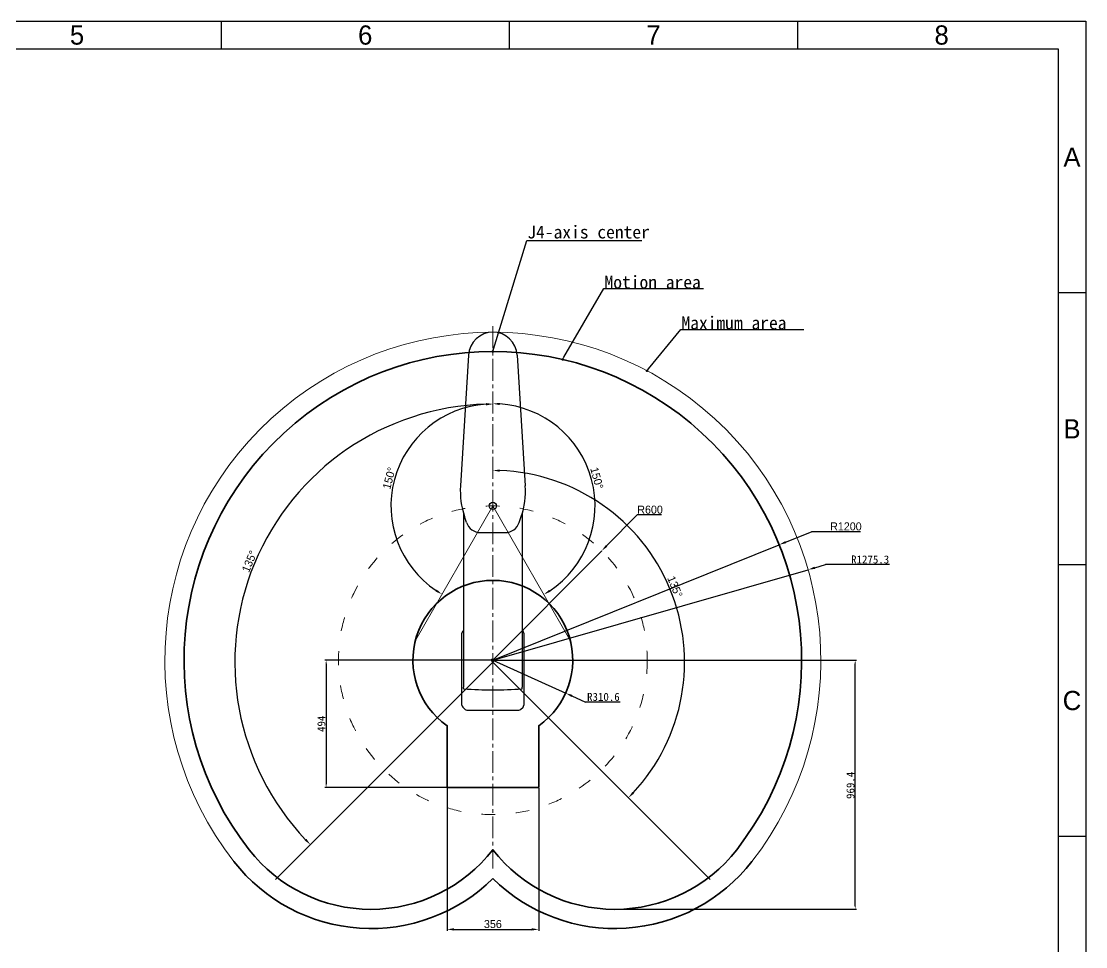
# Model space of a CAD drawing. Header units: millimetres. Extents: x 4086 to 8300, y 123 to 1549.
# Drawn here: x 7369 to 8300, y 740 to 1549 of the extents above; entities that cross this region are included whole.
import ezdxf
from ezdxf import colors
from ezdxf.entities.mleader import LeaderData, LeaderLine
from ezdxf.enums import TextEntityAlignment as Align
from ezdxf.math import Vec2, Vec3

# ---------------------------------------------------------------- set-up
doc = ezdxf.new("R2010")
doc.units = ezdxf.units.MM
doc.linetypes.add('ACAD_ISO03W100', pattern=[30, 12, -18])
doc.linetypes.add('CENTER2', pattern=[28.575, 19.05, -3.175, 3.175, -3.175])
doc.layers.add('00_COMPONENTS', color=7, linetype='Continuous')
for name, color, linetype, lineweight in [('中心线层', 7, 'CENTER2', 0), ('标注层', 7, 'Continuous', 0), ('粗线层', 7, 'Continuous', 35), ('细线层', 7, 'Continuous', 0), ('虚线层', 7, 'ACAD_ISO03W100', 0)]:
    doc.layers.add(name, color=color, linetype=linetype, lineweight=lineweight)
doc.styles.get("Standard").update_dxf_attribs({"font": 'simsun.ttc'})
doc.styles.add('思源黑', font='SourceHanSansCN-Normal.ttf')
doc.dimstyles.new('半径标注', dxfattribs={"dimtxt": 7, "dimasz": 6, "dimexe": 1.25, "dimexo": 0.625, "dimgap": 1, "dimtad": 1, "dimtoh": 1, "dimlfac": 2, "dimdsep": 46, "dimtxsty": '思源黑', "dimcen": 2.5, "dimadec": 0, "dimazin": 0, "dimtfac": 1, "dimtmove": 0, "dimatfit": 3, "dimfxl": 1, "dimarcsym": 0})
doc.dimstyles.new('直线标注', dxfattribs={"dimtxt": 7, "dimasz": 3, "dimexe": 1.25, "dimexo": 0.625, "dimtad": 1, "dimlfac": 4, "dimdsep": 46, "dimtxsty": 'Standard', "dimcen": 2.5, "dimadec": 0, "dimazin": 0, "dimtm": 1e-09, "dimtfac": 1, "dimtmove": 0, "dimatfit": 3, "dimfxl": 1, "dimarcsym": 0})

# ---------------------------------------------------------------- blocks, each defined once
blk = doc.blocks.new('1')
at = {"color": 2}
for p, q in [((7543.66, 1549.22), (7543.66, 1525.22)), ((7795.66, 1549.22), (7795.66, 1525.22)), ((8047.66, 1549.22), (8047.66, 1525.22)), ((8299.66, 1311.62), (8275.66, 1311.62)), ((8299.66, 1074.02), (8275.66, 1074.02)), ((8299.66, 836.42), (8275.66, 836.42))]:
    blk.add_line(p, q, dxfattribs=at)
for points in [[(6283.66, 123.62), (6283.66, 1549.22), (8299.66, 1549.22), (8299.66, 123.62)], [(6403.66, 147.62), (6403.66, 1525.22), (8275.66, 1525.22), (8275.66, 147.62)]]:
    blk.add_lwpolyline(points, close=True, dxfattribs=at)
at = {"color": 2, "style": '思源黑'}
for s, p in [('5', (7417.66, 1537.22)), ('6', (7669.66, 1537.22)), ('7', (7921.66, 1537.22)), ('8', (8173.66, 1537.22)), ('A', (8287.66, 1430.42)), ('B', (8287.66, 1192.82)), ('C', (8287.66, 955.22))]:
    blk.add_text(s, height=16.8, dxfattribs=at).set_placement(p, align=Align.MIDDLE_CENTER)
at = {"color": 7, "style": '思源黑'}
for tag, height, p in [('编号', 19.2, (8134.84, 252.67)), ('比例', 8, (7939.66, 171.62))]:
    blk.add_attdef(tag, text='', height=height, dxfattribs=at).set_placement(p, align=Align.MIDDLE)
at = {"linetype": 'Continuous', "lineweight": 0, "ltscale": 0.3, "style": '思源黑'}
for tag, p in [('当前页', (8121.35, 207.93)), ('总页数', (8160.27, 207.93))]:
    blk.add_attdef(tag, text='', height=8, dxfattribs=at).set_placement(p, align=Align.MIDDLE)
blk = doc.blocks.new('*D2477')
at = {"layer": 'Defpoints', "color": 0}
for p in [(7781.28, 1282.49), (7712.97, 1182.67), (7781.28, 1125.42), (7713.97, 1008.4), (7781.28, 808.4)]:
    blk.add_point(p, dxfattribs=at)
at = {"layer": '标注层', "color": 0, "lineweight": -2}
blk.add_arc((7781.28, 1125.42), 89.13, 93.85779, 236.23419, dxfattribs=at)
at = {"layer": '标注层', "color": 0}
for points in [[(7775.32, 1213.35), (7775.25, 1215.35), (7781.28, 1214.55)], [(7731.21, 1050.48), (7732.27, 1052.18), (7736.84, 1048.16)]]:
    blk.add_solid(points, dxfattribs=at)
at = {"layer": '标注层', "color": 0, "insert": (7690.62, 1149.64), "char_height": 7, "attachment_point": 5, "rotation": 75.04599, "style": '思源黑'}
blk.add_mtext('150%%d', dxfattribs=at)
blk = doc.blocks.new('*D2478')
at = {"layer": 'Defpoints', "color": 0}
for p in [(7781.28, 1282.49), (7781.28, 1125.42), (7869.27, 1109.81), (7848.59, 1008.4), (7781.28, 808.4)]:
    blk.add_point(p, dxfattribs=at)
at = {"layer": '标注层', "color": 0, "lineweight": -2}
blk.add_arc((7781.28, 1125.42), 89.37, 303.75557, 86.15245, dxfattribs=at)
at = {"layer": '标注层', "color": 0}
for points in [[(7787.31, 1215.58), (7787.24, 1213.58), (7781.28, 1214.79)], [(7830.41, 1051.97), (7831.46, 1050.27), (7825.84, 1047.96)]]:
    blk.add_solid(points, dxfattribs=at)
at = {"layer": '标注层', "color": 0, "insert": (7872.17, 1149.7), "char_height": 7, "attachment_point": 5, "rotation": 284.95401, "style": '思源黑'}
blk.add_mtext('150%%d', dxfattribs=at)
blk = doc.blocks.new('*D2479')
at = {"layer": 'Defpoints', "color": 0}
for p in [(7781.28, 990.42), (7635.48, 879.27), (7781.28, 879.27)]:
    blk.add_point(p, dxfattribs=at)
at = {"layer": '标注层', "color": 0, "lineweight": -2}
for p, q in [((7780.65, 990.42), (7634.23, 990.42)), ((7635.48, 987.42), (7635.48, 882.27)), ((7780.65, 879.27), (7634.23, 879.27))]:
    blk.add_line(p, q, dxfattribs=at)
at = {"layer": '标注层', "color": 0}
for points in [[(7635.98, 987.42), (7634.98, 987.42), (7635.48, 990.42)], [(7634.98, 882.27), (7635.98, 882.27), (7635.48, 879.27)]]:
    blk.add_solid(points, dxfattribs=at)
at = {"layer": '标注层', "color": 0, "insert": (7631.35, 934.85), "char_height": 7, "attachment_point": 5, "rotation": 90}
blk.add_mtext('494', dxfattribs=at)
blk = doc.blocks.new('*D2480')
at = {"layer": 'Defpoints', "color": 0}
for p in [(7741.23, 879.27), (7821.33, 879.27), (7821.33, 755.07)]:
    blk.add_point(p, dxfattribs=at)
at = {"layer": '标注层', "color": 0, "lineweight": -2}
for p, q in [((7741.23, 878.65), (7741.23, 753.82)), ((7821.33, 878.65), (7821.33, 753.82)), ((7747.23, 755.07), (7815.33, 755.07))]:
    blk.add_line(p, q, dxfattribs=at)
at = {"layer": '标注层', "color": 0}
for points in [[(7747.23, 756.07), (7747.23, 754.07), (7741.23, 755.07)], [(7815.33, 754.07), (7815.33, 756.07), (7821.33, 755.07)]]:
    blk.add_solid(points, dxfattribs=at)
at = {"layer": '标注层', "color": 0, "insert": (7781.28, 759.7), "char_height": 7, "attachment_point": 5, "style": '思源黑'}
blk.add_mtext('356', dxfattribs=at)
blk = doc.blocks.new('*D2481')
at = {"layer": 'Defpoints', "color": 0}
for p in [(7781.28, 990.42), (8098.09, 990.42), (7884.01, 772.66)]:
    blk.add_point(p, dxfattribs=at)
at = {"layer": '标注层', "color": 0, "lineweight": -2}
for p, q in [((7781.9, 990.42), (8099.34, 990.42)), ((8098.09, 775.66), (8098.09, 987.42)), ((7884.64, 772.66), (8099.34, 772.66))]:
    blk.add_line(p, q, dxfattribs=at)
at = {"layer": '标注层', "color": 0}
for points in [[(8098.59, 987.42), (8097.59, 987.42), (8098.09, 990.42)], [(8097.59, 775.66), (8098.59, 775.66), (8098.09, 772.66)]]:
    blk.add_solid(points, dxfattribs=at)
at = {"layer": '标注层', "color": 0, "insert": (8093.97, 881.04), "char_height": 7, "attachment_point": 5, "rotation": 90}
blk.add_mtext('969.4', dxfattribs=at)
blk = doc.blocks.new('_Dot')
at = {"color": 0, "linetype": 'ByBlock', "lineweight": -2}
blk.add_line((-0.5, 0), (-1, 0), dxfattribs=at)
at = {"color": 0, "linetype": 'ByBlock', "const_width": 0.5}
blk.add_lwpolyline([(-0.25, 0, 1), (0.25, 0, 1)], format="xyb", close=True, dxfattribs=at)
blk = doc.blocks.new('*D2482')
at = {"layer": 'Defpoints', "color": 0}
for p in [(7876.45, 1086.16), (7781.28, 990.42)]:
    blk.add_point(p, dxfattribs=at)
at = {"layer": '标注层', "color": 0, "lineweight": -2}
for p, q in [((7880.68, 1090.42), (7907.58, 1117.48)), ((7928.86, 1117.48), (7907.58, 1117.48)), ((7781.28, 990.42), (7876.45, 1086.16))]:
    blk.add_line(p, q, dxfattribs=at)
at = {"layer": '标注层', "color": 0}
blk.add_solid([(7879.97, 1091.12), (7881.39, 1089.71), (7876.45, 1086.16)], dxfattribs=at)
at = {"layer": '标注层', "color": 0, "insert": (7918.72, 1122.1), "char_height": 7, "attachment_point": 5, "style": '思源黑'}
blk.add_mtext('R600', dxfattribs=at)
blk = doc.blocks.new('*D2483')
at = {"layer": 'Defpoints', "color": 0}
for p in [(8031.66, 1091.46), (7781.28, 990.42)]:
    blk.add_point(p, dxfattribs=at)
at = {"layer": '标注层', "color": 0, "lineweight": -2}
for p, q in [((8037.22, 1093.71), (8059.83, 1102.83)), ((8102.72, 1102.83), (8059.83, 1102.83)), ((7781.28, 990.42), (8031.66, 1091.46))]:
    blk.add_line(p, q, dxfattribs=at)
at = {"layer": '标注层', "color": 0}
blk.add_solid([(8036.85, 1094.63), (8037.6, 1092.78), (8031.66, 1091.46)], dxfattribs=at)
at = {"layer": '标注层', "color": 0, "insert": (8089.96, 1107.46), "char_height": 7, "attachment_point": 5, "style": '思源黑'}
blk.add_mtext('R1200', dxfattribs=at)
blk = doc.blocks.new('*D2484')
at = {"layer": 'Defpoints', "color": 0}
for p in [(8056.93, 1069.64), (7781.28, 990.42)]:
    blk.add_point(p, dxfattribs=at)
at = {"layer": '标注层', "color": 0, "lineweight": -2}
for p, q in [((8062.7, 1071.3), (8072.2, 1074.03)), ((8128.23, 1074.03), (8072.2, 1074.03)), ((7781.28, 990.42), (8056.93, 1069.64))]:
    blk.add_line(p, q, dxfattribs=at)
at = {"layer": '标注层', "color": 0}
blk.add_solid([(8062.42, 1072.26), (8062.97, 1070.34), (8056.93, 1069.64)], dxfattribs=at)
at = {"layer": '标注层', "color": 0, "insert": (8111.18, 1078.53), "char_height": 7, "attachment_point": 5}
blk.add_mtext('R1275.3', dxfattribs=at)
blk = doc.blocks.new('*D2489')
at = {"color": 0, "lineweight": -2}
for p, q in [((7781.28, 990.42), (7844.98, 961.68)), ((7850.45, 959.21), (7862.3, 953.86)), ((7892.51, 953.86), (7862.3, 953.86))]:
    blk.add_line(p, q, dxfattribs=at)
at = {"color": 0}
blk.add_solid([(7850.86, 960.12), (7850.04, 958.3), (7844.98, 961.68)], dxfattribs=at)
at = {"layer": 'Defpoints', "color": 0}
for p in [(7781.28, 990.42), (7844.98, 961.68)]:
    blk.add_point(p, dxfattribs=at)
at = {"color": 0, "insert": (7877.91, 958.36), "char_height": 7, "attachment_point": 5}
blk.add_mtext('R310.6', dxfattribs=at)
blk = doc.blocks.new('*D2490')
at = {"color": 0, "lineweight": -2}
blk.add_arc((7781.28, 988.76), 225.65, 91.52353, 223.47647, dxfattribs=at)
at = {"color": 0}
for points in [[(7775.29, 1213.33), (7775.27, 1215.33), (7781.28, 1214.41)], [(7616.82, 832.8), (7618.25, 834.2), (7621.72, 829.2)]]:
    blk.add_solid(points, dxfattribs=at)
at = {"layer": 'Defpoints', "color": 0}
for p in [(7781.28, 1282.49), (7621.72, 1148.32), (7782.21, 989.7), (7781.28, 808.4), (7591.29, 798.78)]:
    blk.add_point(p, dxfattribs=at)
at = {"color": 0, "insert": (7568.45, 1076.92), "char_height": 7, "attachment_point": 5, "rotation": 67.5, "style": '思源黑'}
blk.add_mtext('135%%d', dxfattribs=at)
blk = doc.blocks.new('*D2491')
at = {"color": 0, "lineweight": -2}
blk.add_arc((7781.28, 988.76), 167.63, 317.05094, 87.94906, dxfattribs=at)
at = {"color": 0}
for points in [[(7787.3, 1157.28), (7787.26, 1155.28), (7781.28, 1156.39)], [(7903.26, 875.24), (7904.7, 873.86), (7899.81, 870.23)]]:
    blk.add_solid(points, dxfattribs=at)
at = {"layer": 'Defpoints', "color": 0}
for p in [(7781.28, 1282.49), (7780.35, 989.7), (7948.91, 988.76), (7781.28, 808.4), (7971.27, 798.78)]:
    blk.add_point(p, dxfattribs=at)
at = {"color": 0, "insert": (7940.5, 1054.71), "char_height": 7, "attachment_point": 5, "rotation": 292.5, "style": '思源黑'}
blk.add_mtext('135%%d', dxfattribs=at)

msp = doc.modelspace()

# ---------------------------------------------------------------- linework, layer by layer
for p, q in [((7782.2126, 989.69539), (7591.29377, 798.77656)), ((7780.3469, 989.69539), (7971.26573, 798.77656))]:
    msp.add_line(p, q)
at = {"layer": '00_COMPONENTS', "color": 7, "linetype": 'Continuous'}
for p, q in [((7760.00175, 1257.32698), (7752.92452, 1142.88008)), ((7802.55775, 1257.32698), (7809.63498, 1142.88008)), ((7755.62975, 1119.23926), (7755.62975, 966.79505)), ((7806.92975, 1119.23926), (7806.92975, 966.79505)), ((7758.21475, 1110.9129), (7756.48903, 1116.02332)), ((7804.34475, 1110.9129), (7806.07047, 1116.02332)), ((7770.52543, 1102.07641), (7792.03408, 1102.07641)), ((7755.62975, 1016.52005), (7754.93876, 1015.82906)), ((7807.62074, 1015.82906), (7806.92975, 1016.52005)), ((7754.27975, 951.07703), (7754.27975, 1014.23807)), ((7808.27975, 1014.23807), (7808.27975, 951.07703)), ((7755.64997, 965.6369), (7755.62975, 966.79505)), ((7761.14393, 965.27258), (7761.14565, 965.26961)), ((7802.31893, 965.27258), (7802.32065, 965.26961)), ((7806.90953, 965.6369), (7806.92975, 966.79505)), ((7754.93876, 949.48604), (7756.99574, 947.42906)), ((7805.56376, 947.42906), (7807.62074, 949.48604)), ((7758.58673, 946.77005), (7803.97277, 946.77005))]:
    msp.add_line(p, q, dxfattribs=at)
for points in [[(7755.64996, 965.6369), (7755.6576, 965.58258), (7755.69932, 965.50017), (7755.77063, 965.44146), (7755.85952, 965.41636)], [(7806.69998, 965.41636), (7806.78887, 965.44146), (7806.86018, 965.50016), (7806.9019, 965.58258), (7806.90954, 965.6369)]]:
    msp.add_lwpolyline(points, dxfattribs=at)
for centre, radius in [((7781.27975, 1125.42005), 3.15), ((7781.27975, 990.42005), 1.18125)]:
    msp.add_circle(centre, radius, dxfattribs=at)
for centre, radius, start, end in [((7781.27975, 1256.01118), 21.31864, 3.53858394, 176.46141606), ((7823.159, 1138.53688), 70.36864, 176.46141606, 198.65913901), ((7739.4005, 1138.53688), 70.36864, 341.34086099, 3.53858394), ((7770.52543, 1115.07005), 12.99364, 198.65913901, 270), ((7792.03408, 1115.07005), 12.99364, 270, 341.34086099), ((7756.52975, 1014.23807), 2.25, 135, 180), ((7806.02975, 1014.23807), 2.25, 0, 45), ((7756.97975, 985.69505), 1.4625, 157.52608886, 202.47391113), ((7781.27975, 1335.79505), 371.25, 266.07364967, 273.92631357), ((7756.52975, 951.07703), 2.25, 180, 225), ((7806.02975, 951.07703), 2.25, 315, 0), ((7758.58673, 949.02005), 2.25, 225, 270), ((7803.97277, 949.02005), 2.25, 270, 315)]:
    msp.add_arc(centre, radius, start, end, dxfattribs=at)
at = {"layer": '中心线层'}
msp.add_line((7781.27975, 1282.48669), (7781.27975, 808.39505), dxfattribs=at)
at = {"layer": '粗线层'}
for p, q in [((7741.22975, 879.27005), (7741.22975, 933.27005)), ((7821.32975, 879.27005), (7821.32975, 933.27005)), ((7741.22975, 879.27005), (7821.32975, 879.27005))]:
    msp.add_line(p, q, dxfattribs=at)
for centre, radius, start, end in [((7781.27975, 990.42005), 270, 322.15908042, 217.84091958), ((7781.27975, 990.42005), 69.885, 304.96558834, 235.03441166), ((7674.66794, 907.60144), 135, 217.84091958, 322.15908042), ((7887.89156, 907.60144), 135, 217.84091958, 322.15908042), ((7674.66794, 907.60144), 151.8075, 217.84091958, 314.61044691), ((7887.89156, 907.60144), 151.8075, 225.38955309, 322.15908042)]:
    msp.add_arc(centre, radius, start, end, dxfattribs=at)
at = {"layer": '细线层'}
for q in [(7713.96752, 1008.39842), (7848.59198, 1008.39842)]:
    msp.add_line((7781.27975, 1125.42005), q, dxfattribs=at)
msp.add_arc((7781.27975, 990.42005), 286.8075, 322.15908042, 217.84091958, dxfattribs=at)
at = {"layer": '虚线层'}
msp.add_circle((7781.27975, 990.42005), 135, dxfattribs=at)

# ---------------------------------------------------------------- block references
msp.add_blockref('1', (0, 0))

# ---------------------------------------------------------------- dimensions: what is measured, and where the dimension line sits
for base, line2, picture, middle in [((7621.7206, 1148.32169), ((7782.2126, 989.69539), (7591.29377, 798.77656)), '*D2490', (7568.45192, 1076.91871)), ((7948.90699, 988.76254), ((7780.3469, 989.69539), (7971.26573, 798.77656)), '*D2491', (7940.50088, 1054.71409))]:
    dim = msp.add_angular_dim_2l(base=base, line1=((7781.27975, 1282.48669), (7781.27975, 808.39505)), line2=line2, dimstyle='半径标注')
    dim.commit()
    dim.dimension.update_dxf_attribs({"geometry": picture, "text_midpoint": middle})
dim = msp.add_radius_dim(center=(7781.27975, 990.42005), mpoint=(7844.9804, 961.6774), text='R310.6', dimstyle='半径标注', override={"dimtxsty": 'Standard'})
dim.commit()
dim.dimension.update_dxf_attribs({"geometry": '*D2489', "text_midpoint": (7877.90518, 958.36298)})
at = {"layer": '标注层'}
for base, line1, line2, picture, middle in [((7712.97257, 1182.67433), ((7781.27975, 1282.48669), (7781.27975, 808.39505)), ((7781.27975, 1125.42005), (7713.96752, 1008.39842)), '*D2477', (7690.61668, 1149.63517)), ((7869.27122, 1109.80767), ((7781.27975, 1125.42005), (7848.59198, 1008.39842)), ((7781.27975, 1282.48669), (7781.27975, 808.39505)), '*D2478', (7872.1719, 1149.69635))]:
    dim = msp.add_angular_dim_2l(base=base, line1=line1, line2=line2, dimstyle='半径标注', dxfattribs=at)
    dim.commit()
    dim.dimension.update_dxf_attribs({"geometry": picture, "text_midpoint": middle})
for mpoint, text, picture, middle in [((7876.45393, 1086.16385), 'R600', '*D2482', (7918.71925, 1117.47502)), ((8031.66045, 1091.46215), 'R1200', '*D2483', (8089.9569, 1102.82998))]:
    dim = msp.add_radius_dim(center=(7781.27975, 990.42005), mpoint=mpoint, text=text, dimstyle='半径标注', dxfattribs=at)
    dim.commit()
    dim.dimension.update_dxf_attribs({"geometry": picture, "text_midpoint": middle, "dimtype": 164})
dim = msp.add_radius_dim(center=(7781.27975, 990.42005), mpoint=(8056.92944, 1069.63996), text='R1275.3', dimstyle='半径标注', override={"dimtxsty": 'Standard'}, dxfattribs=at)
dim.commit()
dim.dimension.update_dxf_attribs({"geometry": '*D2484', "text_midpoint": (8111.18405, 1074.02998), "dimtype": 164})
dim = msp.add_linear_dim(base=(7635.47975, 879.27005), p1=(7781.27975, 990.42005), p2=(7781.27975, 879.27005), angle=90, text='494', dimstyle='直线标注', dxfattribs=at)
dim.commit()
dim.dimension.update_dxf_attribs({"geometry": '*D2479', "text_midpoint": (7631.35475, 934.84505)})
dim = msp.add_linear_dim(base=(8098.09061, 990.42005), p1=(7884.01174, 772.6572), p2=(7781.27975, 990.42005), angle=90, text='969.4', dimstyle='直线标注', dxfattribs=at)
dim.commit()
dim.dimension.update_dxf_attribs({"geometry": '*D2481', "text_midpoint": (8098.09061, 881.0422), "dimtype": 160})
dim = msp.add_linear_dim(base=(7821.32975, 755.07005), p1=(7741.22975, 879.27005), p2=(7821.32975, 879.27005), text='356', dimstyle='半径标注', dxfattribs=at)
dim.commit()
dim.dimension.update_dxf_attribs({"geometry": '*D2480', "text_midpoint": (7781.27975, 759.70081)})

# ---------------------------------------------------------------- leaders
ml = msp.add_multileader_mtext('Standard', dxfattribs=at)
ml.set_content('J4-axis center', color=256)
ml.set_leader_properties()
ml.set_arrow_properties(name='DOT')
ml.build(insert=Vec2(0, 0))
ml.multileader.update_dxf_attribs({"text_left_attachment_type": 5, "text_right_attachment_type": 5, "dogleg_length": 0.36, "arrow_head_size": 2.25})
ctx = ml.context
ctx.base_point, ctx.char_height, ctx.arrow_head_size, ctx.landing_gap_size, ctx.plane_origin = Vec3(7811.28098, 1357.53626), 11.25, 2.25, 0.10125, Vec3(7782.49774, 1261.05103)
ctx.left_attachment, ctx.right_attachment = 5, 5
notes = []
notes.append((ctx, [(0, (1, 1, 0), (7810.87598, 1357.53626), (1, 0), 0.405, [(0, [(7781.27975, 1260.41914)], 0, [])])]))
ctx.mtext.insert, ctx.mtext.flow_direction = Vec3(7811.38223, 1370.54604), 5
ml = msp.add_multileader_mtext('Standard', dxfattribs=at)
ml.set_content('Motion area', color=256)
ml.set_leader_properties()
ml.set_arrow_properties(name='DOT')
ml.build(insert=Vec2(0, 0))
ml.multileader.update_dxf_attribs({"text_left_attachment_type": 5, "text_right_attachment_type": 5, "dogleg_length": 0.36, "arrow_head_size": 2.25})
ctx = ml.context
ctx.base_point, ctx.char_height, ctx.arrow_head_size, ctx.landing_gap_size, ctx.plane_origin = Vec3(7878.80478, 1315.42004), 11.25, 2.25, 0.10125, Vec3(7833.14985, 1264.38076)
ctx.left_attachment, ctx.right_attachment = 5, 5
notes.append((ctx, [(0, (1, 1, 0), (7878.39978, 1315.42004), (1, 0), 0.405, [(0, [(7842.30992, 1253.43206)], 0, [])])]))
ctx.mtext.insert, ctx.mtext.flow_direction = Vec3(7878.90603, 1326.73289), 5
ml = msp.add_multileader_mtext('Standard', dxfattribs=at)
ml.set_content('Maximum area', color=256)
ml.set_leader_properties()
ml.set_arrow_properties(name='DOT')
ml.build(insert=Vec2(0, 0))
ml.multileader.update_dxf_attribs({"text_left_attachment_type": 5, "text_right_attachment_type": 5, "dogleg_length": 0.36, "arrow_head_size": 2.25})
ctx = ml.context
ctx.base_point, ctx.char_height, ctx.arrow_head_size, ctx.landing_gap_size, ctx.plane_origin = Vec3(7946.07881, 1279.76787), 11.25, 2.25, 0.10125, Vec3(7964.18942, 1189.70675)
ctx.left_attachment, ctx.right_attachment = 5, 5
notes.append((ctx, [(0, (1, 1, 0), (7945.67381, 1279.76787), (1, 0), 0.405, [(0, [(7916.05475, 1243.54505)], 0, [])])]))
ctx.mtext.insert, ctx.mtext.flow_direction = Vec3(7946.18006, 1291.08072), 5
for ctx, leaders in notes:
    for number, flags, end, landing, length, lines in leaders:
        leader = LeaderData()
        leader.index, (leader.has_last_leader_line, leader.has_dogleg_vector, leader.attachment_direction) = number, flags
        leader.last_leader_point, leader.dogleg_vector, leader.dogleg_length = Vec3(end), Vec3(landing), length
        for number, points, colour, breaks in lines:
            line = LeaderLine()
            line.index, line.vertices, line.color, line.breaks = number, Vec3.list(points), colors.encode_raw_color(colour), breaks
            leader.lines.append(line)
        ctx.leaders.append(leader)

doc.saveas('drawing.dxf')
